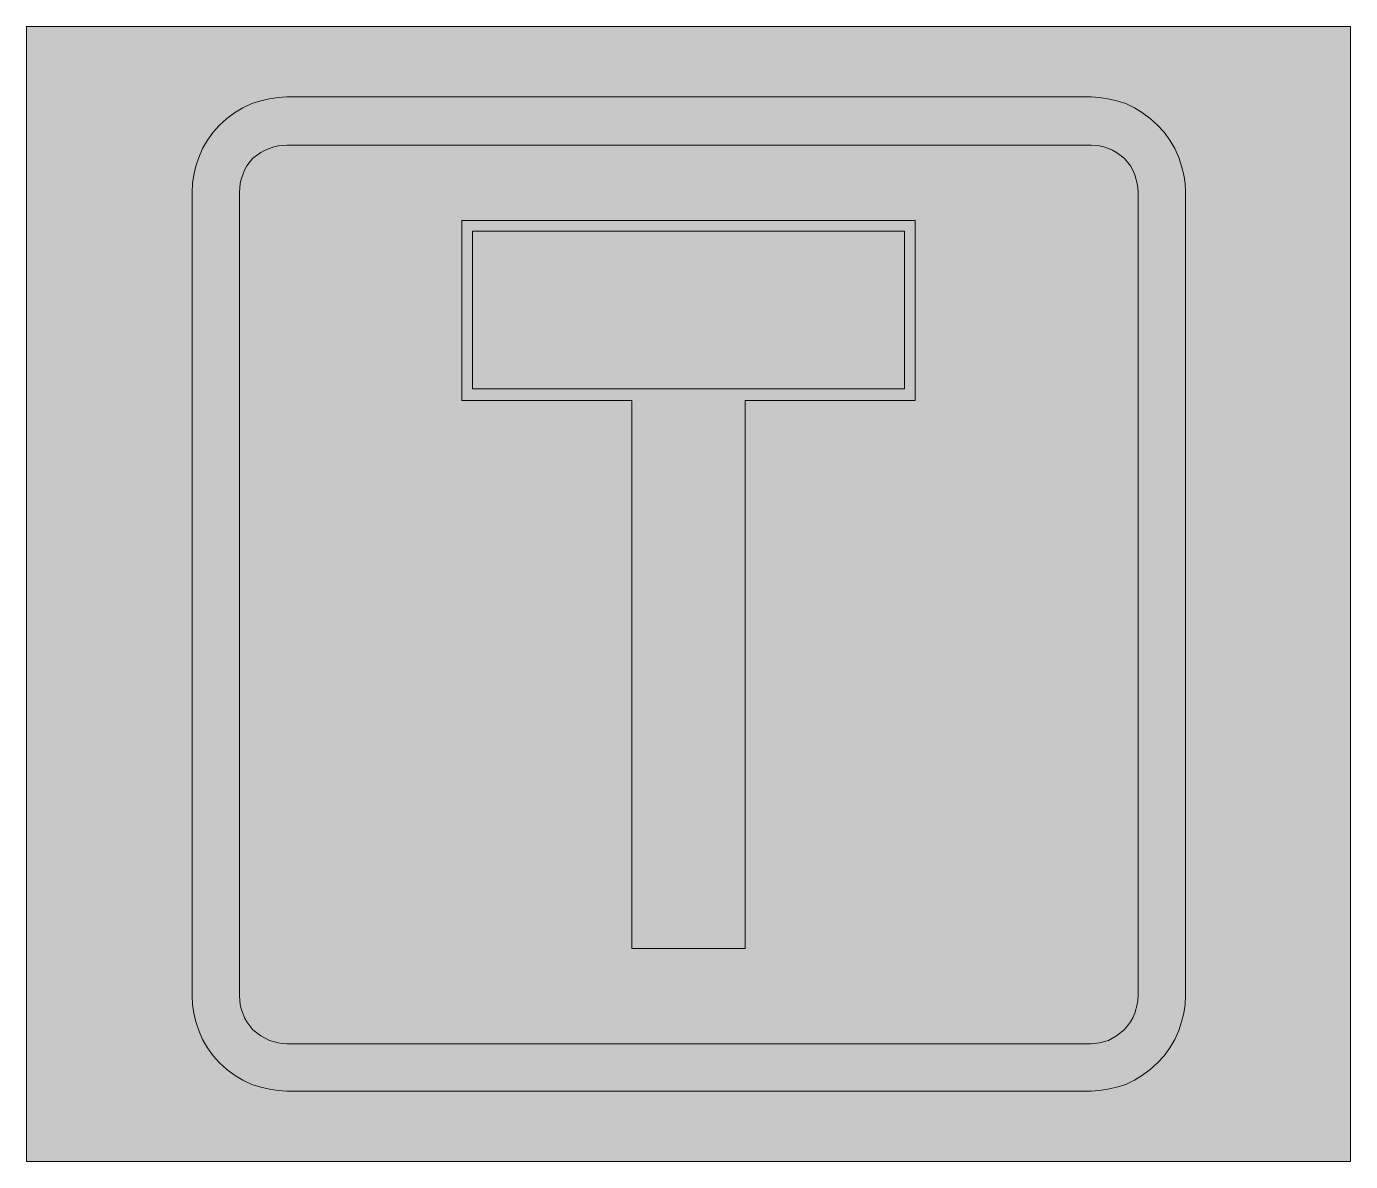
# Model space of a CAD drawing. Header units: metres. Extents: x 141 to 429, y 13 to 259.
import ezdxf

# ---------------------------------------------------------------- set-up
doc = ezdxf.new("R2010")
doc.units = ezdxf.units.M
for name, color, linetype, true_color in [('FILL_BLUE_0000FF', 7, 'Continuous', 0x0000ff), ('FILL_RED_FF0000', 7, 'Continuous', 0xff0000), ('FILL_WHITE_FFFFFF', 7, 'Continuous', 0xffffff), ('FILL_YELLOW_FFFF00', 7, 'Continuous', 0xffff00)]:
    doc.layers.add(name, color=color, linetype=linetype, true_color=true_color)

msp = doc.modelspace()

# ---------------------------------------------------------------- hatches: boundary and pattern name
at = {"layer": 'FILL_BLUE_0000FF', "true_color": 0x0000ff}
h = msp.add_hatch(color=7, dxfattribs=at)
h.dxf.hatch_style = 1
h.paths.add_polyline_path([(196.69, 38.4), (195.75, 38.57), (193.86, 39.06), (191.99, 40.1), (190.26, 41.4), (188.98, 43.07), (188.46, 43.98), (188.1, 45), (187.76, 45.95), (187.54, 46.89), (187.38, 48.78), (187.38, 223.2), (187.54, 225.09), (187.76, 226.04), (188.1, 226.98), (188.46, 228), (188.98, 228.92), (190.26, 230.58), (191.99, 231.86), (192.92, 232.38), (193.86, 232.74), (194.8, 233.08), (195.75, 233.3), (197.64, 233.46), (372.24, 233.46), (374.06, 233.3), (375.05, 233.08), (376.02, 232.74), (376.93, 232.38), (377.8, 231.86), (379.44, 230.58), (380.19, 229.76), (380.81, 228.92), (381.34, 228), (381.78, 226.98), (382.27, 225.09), (382.44, 224.15), (382.5, 223.2), (382.5, 48.78), (382.44, 47.84), (382.27, 46.89), (381.78, 45), (381.34, 43.98), (380.81, 43.07), (380.19, 42.22), (379.44, 41.4), (377.8, 40.1), (376.93, 39.53), (376.02, 39.06), (374.06, 38.57), (372.24, 38.34), (197.64, 38.34), (196.69, 38.4)])
at = {"layer": 'FILL_RED_FF0000', "true_color": 0xff0000}
h = msp.add_hatch(color=7, dxfattribs=at)
h.dxf.hatch_style = 1
h.paths.add_polyline_path([(331.74, 214.74), (331.74, 180.54), (237.96, 180.54), (237.96, 214.74), (331.74, 214.74)])
at = {"layer": 'FILL_WHITE_FFFFFF', "true_color": 0xffffff}
h = msp.add_hatch(color=7, dxfattribs=at)
h.dxf.hatch_style = 1
h.paths.add_polyline_path([(374.03, 243.8), (375.88, 243.52), (377.81, 243.06), (379.8, 242.46), (381.65, 241.55), (383.42, 240.46), (385.09, 239.19), (386.64, 237.78), (388.13, 236.23), (389.38, 234.54), (390.44, 232.72), (391.32, 230.76), (391.92, 228.87), (392.38, 226.98), (392.66, 225.09), (392.76, 223.2), (392.76, 48.78), (392.66, 46.89), (392.38, 45), (391.92, 43.11), (391.32, 41.22), (390.44, 39.26), (389.38, 37.44), (388.13, 35.75), (386.64, 34.2), (385.09, 32.79), (383.42, 31.52), (381.65, 30.43), (379.8, 29.52), (377.81, 28.92), (375.88, 28.46), (374.03, 28.18), (372.24, 28.08), (197.64, 28.08), (195.75, 28.18), (193.86, 28.46), (191.97, 28.92), (190.08, 29.52), (188.12, 30.43), (186.3, 31.52), (184.61, 32.79), (183.06, 34.2), (181.65, 35.75), (180.4, 37.44), (179.36, 39.26), (178.56, 41.22), (177.88, 43.11), (177.43, 45), (177.19, 46.89), (177.12, 48.78), (177.12, 223.2), (177.19, 225.09), (177.43, 226.98), (177.88, 228.87), (178.56, 230.76), (179.36, 232.72), (180.4, 234.54), (181.65, 236.23), (183.06, 237.78), (184.61, 239.19), (186.3, 240.46), (188.12, 241.55), (190.08, 242.46), (191.97, 243.06), (193.86, 243.52), (195.75, 243.8), (197.64, 243.9), (372.24, 243.9), (374.03, 243.8)])
h.paths.add_polyline_path([(194.8, 233.08), (193.86, 232.74), (192.92, 232.38), (191.99, 231.86), (190.26, 230.58), (188.98, 228.92), (188.46, 228), (188.1, 226.98), (187.76, 226.04), (187.54, 225.09), (187.38, 223.2), (187.38, 48.78), (187.54, 46.89), (187.76, 45.95), (188.1, 45), (188.46, 43.98), (188.98, 43.07), (190.26, 41.4), (191.99, 40.1), (193.86, 39.06), (195.75, 38.57), (196.69, 38.4), (197.64, 38.34), (372.24, 38.34), (374.06, 38.57), (376.02, 39.06), (376.93, 39.53), (377.8, 40.1), (379.44, 41.4), (380.19, 42.22), (380.81, 43.07), (381.34, 43.98), (381.78, 45), (382.27, 46.89), (382.44, 47.84), (382.5, 48.78), (382.5, 223.2), (382.44, 224.15), (382.27, 225.09), (381.78, 226.98), (381.34, 228), (380.81, 228.92), (380.19, 229.76), (379.44, 230.58), (377.8, 231.86), (376.93, 232.38), (376.02, 232.74), (375.05, 233.08), (374.06, 233.3), (372.24, 233.46), (197.64, 233.46), (195.75, 233.3), (194.8, 233.08)], flags=16)
h = msp.add_hatch(color=7, dxfattribs=at)
h.dxf.hatch_style = 1
h.paths.add_polyline_path([(272.52, 178.02), (235.62, 178.02), (235.62, 217.08), (334.08, 217.08), (334.08, 178.02), (297.18, 178.02), (297.18, 59.04), (272.52, 59.04), (272.52, 178.02)])
at = {"layer": 'FILL_YELLOW_FFFF00', "true_color": 0xffff00}
h = msp.add_hatch(color=7, dxfattribs=at)
h.dxf.hatch_style = 1
h.paths.add_polyline_path([(428.58, 259.2), (428.58, 12.78), (141.12, 12.78), (141.12, 259.2), (428.58, 259.2)])

# ---------------------------------------------------------------- linework, layer by layer
at = {"layer": 'FILL_BLUE_0000FF', "lineweight": 0, "true_color": 0x0000ff}
msp.add_lwpolyline([(196.69, 38.4), (195.75, 38.57), (193.86, 39.06), (191.99, 40.1), (190.26, 41.4), (188.98, 43.07), (188.46, 43.98), (188.1, 45), (187.76, 45.95), (187.54, 46.89), (187.38, 48.78), (187.38, 223.2), (187.54, 225.09), (187.76, 226.04), (188.1, 226.98), (188.46, 228), (188.98, 228.92), (190.26, 230.58), (191.99, 231.86), (192.92, 232.38), (193.86, 232.74), (194.8, 233.08), (195.75, 233.3), (197.64, 233.46), (372.24, 233.46), (374.06, 233.3), (375.05, 233.08), (376.02, 232.74), (376.93, 232.38), (377.8, 231.86), (379.44, 230.58), (380.19, 229.76), (380.81, 228.92), (381.34, 228), (381.78, 226.98), (382.27, 225.09), (382.44, 224.15), (382.5, 223.2), (382.5, 48.78), (382.44, 47.84), (382.27, 46.89), (381.78, 45), (381.34, 43.98), (380.81, 43.07), (380.19, 42.22), (379.44, 41.4), (377.8, 40.1), (376.93, 39.53), (376.02, 39.06), (374.06, 38.57), (372.24, 38.34), (197.64, 38.34)], close=True, dxfattribs=at)
at = {"layer": 'FILL_RED_FF0000', "lineweight": 0, "true_color": 0xff0000}
msp.add_lwpolyline([(331.74, 214.74), (331.74, 180.54), (237.96, 180.54), (237.96, 214.74)], close=True, dxfattribs=at)
at = {"layer": 'FILL_WHITE_FFFFFF', "lineweight": 0, "true_color": 0xffff00}
for points in [[(374.03, 243.8), (375.88, 243.52), (377.81, 243.06), (379.8, 242.46), (381.65, 241.55), (383.42, 240.46), (385.09, 239.19), (386.64, 237.78), (388.13, 236.23), (389.38, 234.54), (390.44, 232.72), (391.32, 230.76), (391.92, 228.87), (392.38, 226.98), (392.66, 225.09), (392.76, 223.2), (392.76, 48.78), (392.66, 46.89), (392.38, 45), (391.92, 43.11), (391.32, 41.22), (390.44, 39.26), (389.38, 37.44), (388.13, 35.75), (386.64, 34.2), (385.09, 32.79), (383.42, 31.52), (381.65, 30.43), (379.8, 29.52), (377.81, 28.92), (375.88, 28.46), (374.03, 28.18), (372.24, 28.08), (197.64, 28.08), (195.75, 28.18), (193.86, 28.46), (191.97, 28.92), (190.08, 29.52), (188.12, 30.43), (186.3, 31.52), (184.61, 32.79), (183.06, 34.2), (181.65, 35.75), (180.4, 37.44), (179.36, 39.26), (178.56, 41.22), (177.88, 43.11), (177.43, 45), (177.19, 46.89), (177.12, 48.78), (177.12, 223.2), (177.19, 225.09), (177.43, 226.98), (177.88, 228.87), (178.56, 230.76), (179.36, 232.72), (180.4, 234.54), (181.65, 236.23), (183.06, 237.78), (184.61, 239.19), (186.3, 240.46), (188.12, 241.55), (190.08, 242.46), (191.97, 243.06), (193.86, 243.52), (195.75, 243.8), (197.64, 243.9), (372.24, 243.9)], [(194.8, 233.08), (193.86, 232.74), (192.92, 232.38), (191.99, 231.86), (190.26, 230.58), (188.98, 228.92), (188.46, 228), (188.1, 226.98), (187.76, 226.04), (187.54, 225.09), (187.38, 223.2), (187.38, 48.78), (187.54, 46.89), (187.76, 45.95), (188.1, 45), (188.46, 43.98), (188.98, 43.07), (190.26, 41.4), (191.99, 40.1), (193.86, 39.06), (195.75, 38.57), (196.69, 38.4), (197.64, 38.34), (372.24, 38.34), (374.06, 38.57), (376.02, 39.06), (376.93, 39.53), (377.8, 40.1), (379.44, 41.4), (380.19, 42.22), (380.81, 43.07), (381.34, 43.98), (381.78, 45), (382.27, 46.89), (382.44, 47.84), (382.5, 48.78), (382.5, 223.2), (382.44, 224.15), (382.27, 225.09), (381.78, 226.98), (381.34, 228), (380.81, 228.92), (380.19, 229.76), (379.44, 230.58), (377.8, 231.86), (376.93, 232.38), (376.02, 232.74), (375.05, 233.08), (374.06, 233.3), (372.24, 233.46), (197.64, 233.46), (195.75, 233.3)]]:
    msp.add_lwpolyline(points, close=True, dxfattribs=at)
at = {"layer": 'FILL_WHITE_FFFFFF', "lineweight": 0, "true_color": 0x0000ff}
msp.add_lwpolyline([(272.52, 178.02), (235.62, 178.02), (235.62, 217.08), (334.08, 217.08), (334.08, 178.02), (297.18, 178.02), (297.18, 59.04), (272.52, 59.04)], close=True, dxfattribs=at)
at = {"layer": 'FILL_YELLOW_FFFF00', "lineweight": 0, "true_color": 0xffff00}
msp.add_lwpolyline([(428.58, 259.2), (428.58, 12.78), (141.12, 12.78), (141.12, 259.2)], close=True, dxfattribs=at)

doc.saveas('drawing.dxf')
